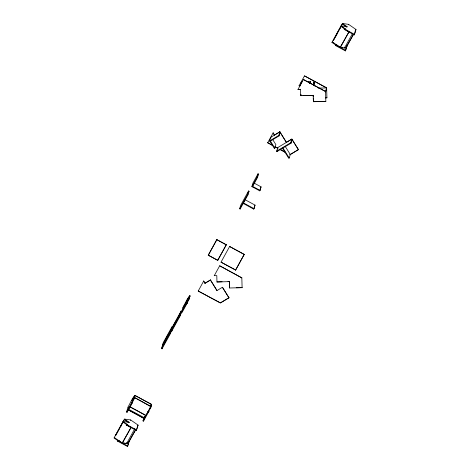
<?xml version="1.0" encoding="UTF-8"?>
<svg xmlns="http://www.w3.org/2000/svg" width="470" height="470" viewBox="0 0 470 470"><rect width="100%" height="100%" fill="white"/><g stroke="black" fill="none" stroke-linecap="round" stroke-linejoin="round"><path stroke-width="0.7" d="M149.965 406.609L151.205 404.224L135.278 395.628L131.53 402.825L132.005 402.161L132.499 402.426L127.07 412.284L126.577 412.02L128.016 407.12L132.446 398.619L134.784 395.358L151.698 404.488L146.017 415.404L144.337 417.748L128.404 409.153L130.084 406.809L134.82 397.732L149.354 405.804M127.07 412.284L127.687 410.187M117.43 441.054L118.675 441.224L118.939 440.743L117.694 440.572L117.43 441.054L127.523 446.5L128.762 442.299M127.523 446.5L129.232 441.119M126.26 425.015L127.511 425.191L127.775 424.71L126.53 424.533L126.26 425.015L136.359 430.461L138.068 425.08L130.66 419.945L124.544 419.087L115.444 435.602M136.359 430.461L138.068 425.08M161.539 348.552L162.491 345.321L171.057 329.764L171.55 330.034L170.604 333.265L162.032 348.822L161.539 348.552L170.105 333.001L171.057 329.764M171.891 326.95L163.319 342.501L162.638 344.827L171.203 329.27L171.891 326.95L172.384 327.214L170.669 331.403M162.032 348.822L162.602 346.878M148.919 411.291L148.444 411.955L147.95 411.691L148.426 411.027L148.919 411.291L143.491 421.149L142.998 420.885L144.026 417.384M143.491 421.149L143.902 419.751M171.315 330.81L171.932 328.712L180.498 313.161L180.997 313.425L180.38 315.523L171.809 331.074L171.315 330.81L179.881 315.252L180.498 313.161M171.809 331.074L172.425 328.977L171.932 328.712M181.126 311.022L172.561 326.579L172.079 328.219L180.645 312.662L181.126 311.022L181.62 311.293L180.11 314.794M186.443 303.15L186.919 302.486L187.412 302.751L181.978 312.615L181.485 312.344L182.93 307.445L187.36 298.949L189.692 295.689L190.186 295.953L185.462 305.007M208.251 255.257L216.852 239.594L226.293 244.811L217.722 260.368L208.251 255.257L216.852 239.594M228.984 297.757L220.371 302.98L198.217 291.03L220.401 302.874L228.984 297.757L222.422 287.252L216.97 290.589L210.437 279.973L216.97 290.589M204.991 283.31L203.68 281.06L204.991 283.31L210.407 280.085M217.722 260.368L226.323 244.706M228.003 281.659L229.466 281.63L216.958 281.971L216.799 275.602L214.255 275.649M219.684 265.791L241.803 277.852L219.684 265.791L214.22 275.761M221.029 262.154L235.64 270.038L221.029 262.154L229.63 246.486L244.241 254.376L235.64 270.038M216.958 281.971L222.128 281.765M239.665 208.762L240.705 205.237L248.56 190.973L249.053 191.237L248.019 194.762L240.158 209.027L239.665 208.762L247.525 194.498L248.56 190.973M240.158 209.027L240.675 207.264M229.63 246.486L244.206 254.482M244.024 201.195L243.501 202.958L254.006 208.627L253.741 209.109L243.237 203.439M254.288 183.188L261.079 186.854L259.775 190.861L251.879 186.596L252.913 183.077L258.007 173.824L258.5 174.088L257.466 177.613L252.372 186.866M222.422 287.252L228.949 297.863M252.983 185.209L252.637 186.384L260.039 190.379M251.879 186.596L256.972 177.349L258.007 173.824M272.723 145.571L267.694 142.727L272.759 145.459M272.553 139.314L275.872 144.625L274.833 148.144L274.357 148.432L269.639 140.883L270.679 137.358L279.85 131.894M274.462 135.013L273.123 132.869L274.433 135.125L279.879 131.782L286.412 142.398L279.826 131.906M236.263 287.763L242.138 287.658L229.63 287.993L229.466 281.63M253.741 209.109L255.04 205.102L245.158 199.768M254.006 208.627L255.04 205.102M259.775 190.861L261.079 186.854M274.357 148.432L274.874 146.669M269.639 140.883L278.792 135.431L279.879 131.782M269.933 141.358L279.086 135.9L280.12 132.375M292.123 139.643L291.089 143.162L276.977 151.575L276.683 151.105L277.717 147.58L291.829 139.167L298.397 149.672L289.814 154.789L298.426 149.566L291.864 139.061L286.447 142.287M276.977 151.575L277.494 149.812M297.962 89.476L300.506 89.429L297.962 89.476L303.426 79.512L325.575 91.462L325.845 101.485L313.367 101.714L313.208 95.351L302.933 95.539M300.307 85.822L299.061 85.734M300.406 84.988L301.446 81.463L302.004 81.451L301.311 83.801M303.426 79.512L325.546 91.574L326.644 87.831L304.495 75.876L299.032 85.846M304.495 75.876L326.615 87.937L318.202 88.096M313.179 95.457L300.7 95.686L301.076 94.382M276.683 151.105L290.795 142.692L291.864 139.061M309.718 83.648L310.406 81.298L306.205 81.375M309.906 83.613L310.406 81.298M282.505 148.279L288.774 158.314L289.25 158.032L290.29 154.507L285.125 146.24M313.073 84.723L313.937 81.786L314.501 81.774L314.63 86.028M313.461 85.299L314.501 81.774M313.367 101.714L313.748 100.433M325.593 92.014L326.627 88.489M325.845 101.485L313.402 101.608L313.29 98.066M325.446 97.877L326.95 97.742L325.481 97.772M336.873 45.161L335.627 44.985L335.363 45.467L345.456 50.913L346.901 46.013M345.456 50.913L347.166 45.531M344.193 29.428L345.444 29.604L345.709 29.122L344.457 28.946L344.193 29.428L354.292 34.88L355.731 29.98M354.292 34.88L356.002 29.498L348.593 24.358L342.477 23.5L333.917 39.574M183.417 306.71L184.963 304.542M183.094 308.314L189.692 295.689M183.347 308.414L184.193 307.251M150.788 406.227L150.629 406.497M134.344 397.397L151.24 406.591L148.444 411.955M134.784 395.358L131.988 400.722L134.326 397.461M186.901 301.047L189.263 297.71L189.727 298.056L186.937 303.42L187.412 302.751M127.887 409.746L143.82 418.341L145.248 415.656M144.337 417.748L145.765 415.627M267.659 142.839L273.123 132.869M180.592 313.155L181.62 311.293M126.577 412.02L132.005 402.161M181.485 312.344L186.919 302.486M173.113 327.737L173.794 326.491M178.253 318.402L178.935 317.156M180.31 314.671L180.997 313.425M248.371 192.477L249.053 191.237M257.824 175.322L258.5 174.088M123.181 422.095L124.28 419.569L128.95 422.806L129.221 422.324L123.099 421.467L113.998 437.987L118.675 441.224M336.027 45.238L331.932 42.4L341.032 25.879L347.148 26.743L346.884 27.225L342.207 23.982L340.774 27.131M115.591 435.69L120.044 427.6M120.731 426.355L122.441 423.247M333.177 40.725L340.033 28.282M120.784 426.449L121.466 425.203M335.627 36.466L337.683 32.73M339.399 29.622L340.086 28.376M198.217 291.03L203.68 281.06M130.396 420.427L130.66 419.945M348.329 24.84L348.593 24.358M114.269 437.505L122.182 442.993L131.024 427.477L122.453 443.028M332.49 41.971L340.115 47.405L348.957 31.89L340.386 47.447M122.182 442.993L126.577 443.61L134.802 428.675M340.115 47.405L344.504 48.022L352.388 33.717M126.712 442.699L127.887 443.568L135.425 429.88M344.657 47.176L345.82 47.981L353.358 34.292M355.05 31.22L356.002 29.498M127.887 443.568L135.701 429.915M345.82 47.981L353.634 34.334M142.998 420.885L148.426 411.027M235.67 269.927L244.241 254.376M189.022 297.58L190.186 295.953M188.17 300.23L189.727 298.056M132.023 403.096L132.499 402.426M150.529 406.121L151.698 404.488M149.683 408.765L151.24 406.591M143.82 418.341L127.993 409.599M205.02 283.204L210.437 279.973M300.73 95.557L301.294 95.545M341.061 26.414L348.681 31.854M331.932 42.4L333.295 42.594M340.662 47.258L342.724 47.546M123.416 442.94L125.478 443.228M344.457 28.946L354.556 34.398M335.627 44.985L345.72 50.431M275.285 146.828L277.817 148.191M279.721 149.219L285.413 152.292M275.255 146.934L277.788 148.303M279.685 149.325L285.384 152.397M256.972 177.349L257.466 177.613M247.525 194.498L248.019 194.762M216.817 239.7L226.293 244.811M208.28 255.145L217.751 260.257M187.36 298.949L187.853 299.214M182.93 307.445L183.423 307.709M180.645 312.662L181.138 312.926M179.881 315.252L180.38 315.523M171.203 329.27L171.697 329.535M170.105 333.001L170.604 333.265M163.319 342.501L163.813 342.765M162.491 345.321L162.984 345.585M132.446 398.619L132.94 398.889M130.084 406.809L146.017 415.404M129.978 406.955L145.912 415.551M128.016 407.12L128.51 407.384M126.53 424.533L136.623 429.98M117.694 440.572L127.787 446.018M342.477 23.5L347.148 26.743M341.032 25.879L345.709 29.122M348.546 31.607L348.957 31.89M344.933 47.217L346.09 48.022M344.093 47.74L344.504 48.022M336.438 44.709L339.822 47.053M137.393 425.28L137.804 425.562M124.544 419.087L129.221 422.324M123.099 421.467L127.775 424.71M122.835 421.948L127.511 425.191M127.928 425.479L130.748 427.436M127 442.799L128.163 443.604M126.166 443.322L126.577 443.61M119.069 440.684L120.761 441.859M290.795 142.692L291.089 143.162M278.792 135.431L279.086 135.9M282.981 147.997L289.25 158.032M277.717 147.58L278.011 148.05M270.679 137.358L270.973 137.833M270.414 141.071L274.833 148.144M326.644 87.831L326.914 97.854M313.937 81.786L313.984 83.202M313.208 95.228L313.249 96.738M301.446 81.463L301.487 82.873M300.536 89.212L300.7 95.686M241.833 277.747L242.109 287.763M229.436 281.742L229.63 287.993"/></g></svg>
